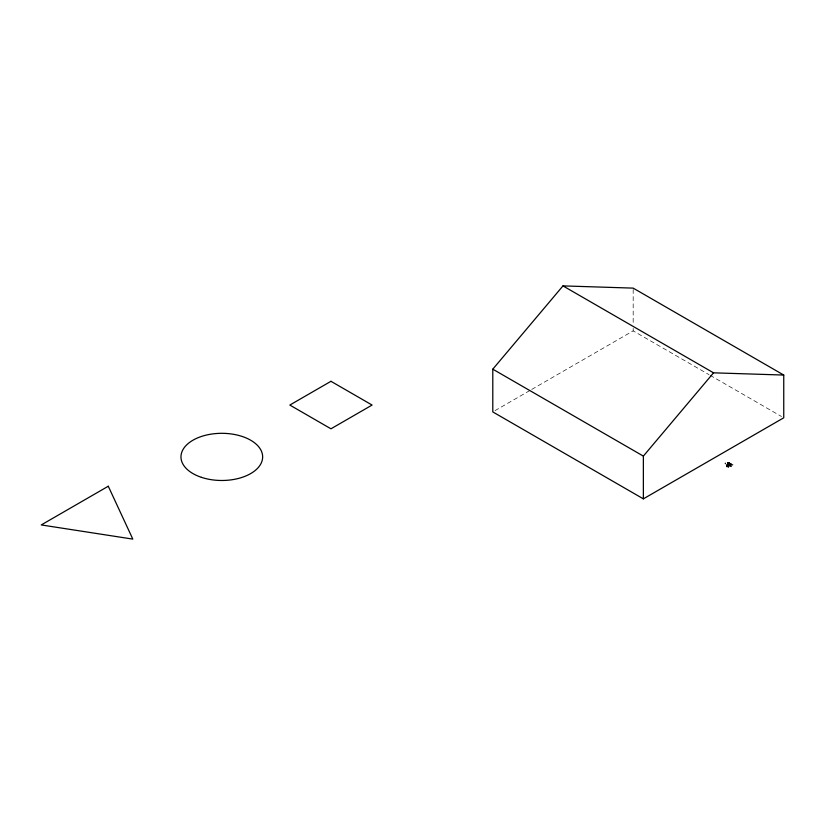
<?xml version="1.0" encoding="UTF-8"?>
<svg xmlns="http://www.w3.org/2000/svg" width="825" height="825" viewBox="0 0 825 825"><rect width="100%" height="100%" fill="white"/><g stroke="black" fill="none" stroke-linecap="round" stroke-linejoin="round"><path stroke-width="0.62" stroke-dasharray="4.12 3.09" d="M495.021 410.633L530.671 390.05M531.785 389.41L633.177 330.877L709.026 374.663M710.139 375.303L781.523 416.522M633.177 289.379L633.177 323.328M633.177 328.36L633.177 330.877"/><path stroke-width="1.24" d="M725.35 463.196L725.35 463.722M492.793 369.177L562.98 285.893L633.177 288.121L783.75 375.055L783.75 417.801L643.366 498.857L492.793 411.923L492.793 369.177L643.366 456.112L643.366 498.857M643.366 456.112L713.553 372.828L783.75 375.055M730.012 464.98L730.61 464.609M730.032 465.042L732.703 464.795M727.227 465.022L726.639 465.341L726.938 466.579M727.258 465.073L726.67 465.382L726.99 466.548M727.99 466.125L728.64 465.774M727.526 462.815L729.609 463L727.526 462.877M728.001 463.526L731.249 466.496L726.897 465.094M562.98 285.893L713.553 372.828M728.042 466.146L728.3 467.352M729.248 463.825L728.702 464.166L731.342 464.062L729.269 463.825M108.281 486.234L41.25 524.937L132.815 539.107L108.281 486.234M330.959 381.305L289.823 405.054L330.959 428.804L372.096 405.054L330.959 381.305M201.382 477.324A40.837 23.585 0 0 0 262.649 456.895A40.837 23.585 0 0 0 201.382 436.477A40.837 23.585 0 0 0 201.382 477.324"/></g></svg>
